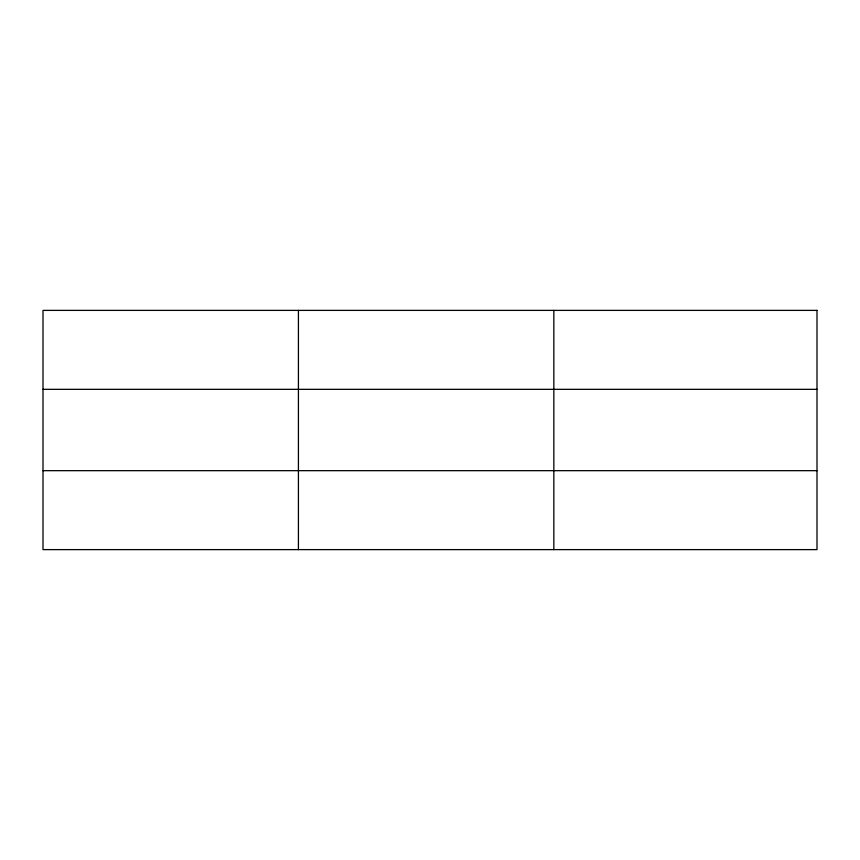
<?xml version="1.0" encoding="UTF-8"?>
<svg xmlns="http://www.w3.org/2000/svg" width="860" height="860" viewBox="0 0 860 860"><rect width="100%" height="100%" fill="white"/><g stroke="black" fill="none" stroke-linecap="round" stroke-linejoin="round"><path stroke-width="1.29" d="M298.42 549.615L298.42 310.385M553.84 549.615L553.84 310.385M43 389.333L817 389.333M43 470.667L817 470.667M817 310.385L817 549.615L43 549.615L43 310.385L817 310.385"/></g></svg>
